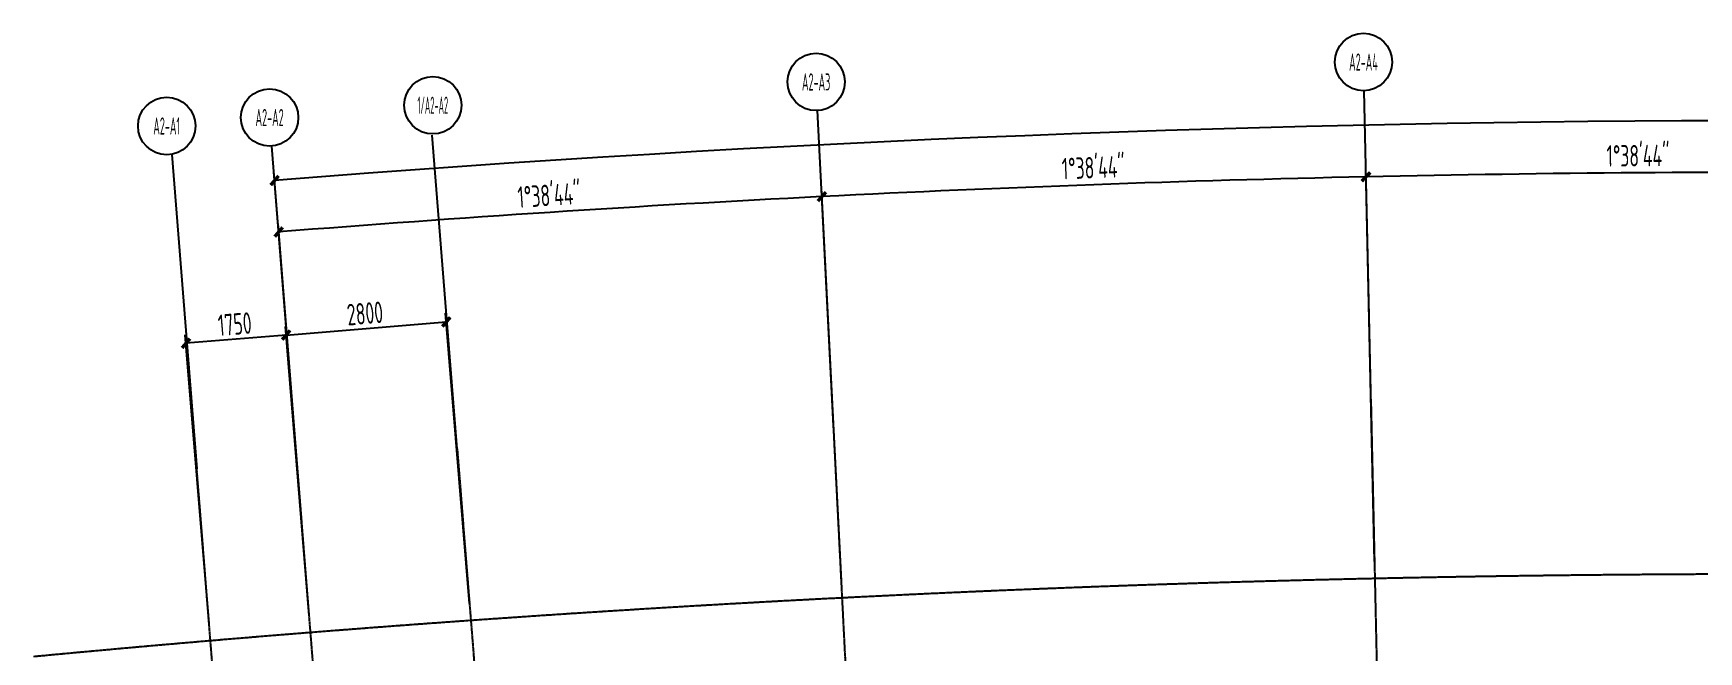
# Model space of a CAD drawing. Header units: millimetres. Extents: x 11677979 to 24947533, y -12764720 to -6308891.
# Drawn here: x 11748263 to 11777279, y -6372229 to -6361459 of the extents above; entities that cross this region are included whole.
import ezdxf
from ezdxf.enums import TextEntityAlignment as Align

# ---------------------------------------------------------------- set-up
doc = ezdxf.new("R2010")
doc.units = ezdxf.units.MM
doc.header["$LTSCALE"] = 10
for name, pattern in [('A2-RG-AXIS$0$CENTER', [2, 1.25, -0.25, 0.25, -0.25]), ('A2-RG-AXIS$0$DOTE', [2.42, 2, -0.2, 0.02, -0.2]), ('A2-RI-F4$0$A2-RG-AXIS$0$CENTER', [2, 1.25, -0.25, 0.25, -0.25]), ('A2-RI-F4$0$A2-RG-AXIS$0$DOTE', [2.42, 2, -0.2, 0.02, -0.2])]:
    doc.linetypes.add(name, pattern=pattern)
for name, color, linetype in [('A2-RB-F4$0$$34$A-DIMS-100', 1, 'Continuous'), ('A2-RG-AXIS$0$A-AXIS', 1, 'Continuous'), ('A2-RG-AXIS$0$A-DIMS-100', 1, 'Continuous'), ('A2-RG-AXIS$0$A-GRID', 1, 'A2-RG-AXIS$0$CENTER'), ('A2-RG-AXIS$0$A-SYMB', 4, 'Continuous'), ('A2-RI-F4$0$A2-RB-F4$0$$34$A-DIMS-100', 1, 'Continuous'), ('A2-RI-F4$0$A2-RG-AXIS$0$A-AXIS', 1, 'Continuous'), ('A2-RI-F4$0$A2-RG-AXIS$0$A-DIMS-100', 1, 'Continuous'), ('A2-RI-F4$0$A2-RG-AXIS$0$A-GRID', 1, 'A2-RI-F4$0$A2-RG-AXIS$0$CENTER'), ('A2-RI-F4$0$A2-RG-AXIS$0$A-SYMB', 4, 'Continuous')]:
    doc.layers.add(name, color=color, linetype=linetype)
doc.styles.add('A2-RB-F4$0$$0$XD2008', font='hzs.shx', dxfattribs={"width": 0.7, "bigfont": 'hztxt.shx'})
doc.styles.add('A2-RG-AXIS$0$ECADI', font='hzs.shx', dxfattribs={"width": 0.7, "bigfont": 'hztxt.shx'})
doc.styles.add('A2-RG-AXIS$0$XD2008', font='hzs.shx', dxfattribs={"width": 0.7, "bigfont": 'hztxt.shx'})
doc.styles.add('A2-RI-F4$0$A2-RB-F4$0$$0$XD2008', font='hzs.shx', dxfattribs={"width": 0.7, "bigfont": 'hztxt.shx'})
doc.styles.add('A2-RI-F4$0$A2-RG-AXIS$0$ECADI', font='hzs.shx', dxfattribs={"width": 0.7, "bigfont": 'hztxt.shx'})
doc.styles.add('A2-RI-F4$0$A2-RG-AXIS$0$XD2008', font='hzs.shx', dxfattribs={"width": 0.7, "bigfont": 'hztxt.shx'})
doc.dimstyles.new('A2-RB-F4$0$$0$XD100$0', dxfattribs={"dimscale": 100, "dimtxt": 3.5, "dimasz": 1, "dimexe": 1, "dimexo": 2, "dimgap": 0.5, "dimtad": 1, "dimdec": 0, "dimdsep": 46, "dimtxsty": 'A2-RB-F4$0$$0$XD2008', "dimblk1": 'A2-RB-F4$0$$20$_ArchTick', "dimblk2": 'A2-RB-F4$0$$20$_ArchTick', "dimsah": 1, "dimcen": 2.5, "dimclrt": 4, "dimaunit": 1, "dimadec": 0, "dimazin": 0, "dimtfac": 1, "dimtdec": 0, "dimtix": 1, "dimtmove": 2, "dimatfit": 3, "dimfxl": 0, "dimtolj": 1, "dimtzin": 0, "dimarcsym": 0})
doc.dimstyles.new('A2-RG-AXIS$0$XD150', dxfattribs={"dimscale": 300, "dimtxt": 2.5, "dimasz": 1.5, "dimexe": 1, "dimexo": 2, "dimgap": 0.5, "dimtad": 1, "dimdec": 0, "dimdsep": 46, "dimtxsty": 'A2-RG-AXIS$0$XD2008', "dimcen": 2.5, "dimclrt": 4, "dimaunit": 1, "dimadec": 3, "dimazin": 0, "dimtfac": 1, "dimtdec": 0, "dimtmove": 2, "dimatfit": 3, "dimfxl": 0, "dimtolj": 1, "dimtzin": 0, "dimarcsym": 0})
doc.dimstyles.new('A2-RG-AXIS$0$XD150$0', dxfattribs={"dimscale": 150, "dimtxt": 2.5, "dimasz": 1, "dimexe": 1, "dimexo": 2, "dimgap": 0.5, "dimtad": 1, "dimdec": 0, "dimdsep": 46, "dimtxsty": 'A2-RG-AXIS$0$XD2008', "dimblk": 'A2-RG-AXIS$0$_ArchTick', "dimcen": 2.5, "dimclrt": 4, "dimaunit": 1, "dimadec": 0, "dimazin": 0, "dimtfac": 1, "dimtdec": 0, "dimtmove": 2, "dimatfit": 3, "dimfxl": 0, "dimtolj": 1, "dimtzin": 0, "dimarcsym": 0})
doc.dimstyles.new('A2-RI-F4$0$A2-RB-F4$0$$0$XD100$0', dxfattribs={"dimscale": 100, "dimtxt": 3.5, "dimasz": 1, "dimexe": 1, "dimexo": 2, "dimgap": 0.5, "dimtad": 1, "dimdec": 0, "dimdsep": 46, "dimtxsty": 'A2-RI-F4$0$A2-RB-F4$0$$0$XD2008', "dimblk1": 'A2-RI-F4$0$A2-RB-F4$0$$20$_ArchTick', "dimblk2": 'A2-RI-F4$0$A2-RB-F4$0$$20$_ArchTick', "dimsah": 1, "dimcen": 2.5, "dimclrt": 4, "dimaunit": 1, "dimadec": 0, "dimazin": 0, "dimtfac": 1, "dimtdec": 0, "dimtix": 1, "dimtmove": 2, "dimatfit": 3, "dimfxl": 0, "dimtolj": 1, "dimtzin": 0, "dimarcsym": 0})
doc.dimstyles.new('A2-RI-F4$0$A2-RG-AXIS$0$XD150', dxfattribs={"dimscale": 300, "dimtxt": 2.5, "dimasz": 1.5, "dimexe": 1, "dimexo": 2, "dimgap": 0.5, "dimtad": 1, "dimdec": 0, "dimdsep": 46, "dimtxsty": 'A2-RI-F4$0$A2-RG-AXIS$0$XD2008', "dimcen": 2.5, "dimclrt": 4, "dimaunit": 1, "dimadec": 3, "dimazin": 0, "dimtfac": 1, "dimtdec": 0, "dimtmove": 2, "dimatfit": 3, "dimfxl": 0, "dimtolj": 1, "dimtzin": 0, "dimarcsym": 0})
doc.dimstyles.new('A2-RI-F4$0$A2-RG-AXIS$0$XD150$0', dxfattribs={"dimscale": 150, "dimtxt": 2.5, "dimasz": 1, "dimexe": 1, "dimexo": 2, "dimgap": 0.5, "dimtad": 1, "dimdec": 0, "dimdsep": 46, "dimtxsty": 'A2-RI-F4$0$A2-RG-AXIS$0$XD2008', "dimblk": 'A2-RI-F4$0$A2-RG-AXIS$0$_ArchTick', "dimcen": 2.5, "dimclrt": 4, "dimaunit": 1, "dimadec": 0, "dimazin": 0, "dimtfac": 1, "dimtdec": 0, "dimtmove": 2, "dimatfit": 3, "dimfxl": 0, "dimtolj": 1, "dimtzin": 0, "dimarcsym": 0})

# ---------------------------------------------------------------- blocks, each defined once
blk = doc.blocks.new('A2-RB-F4$0$$20$_ArchTick')
at = {"color": 0, "linetype": 'ByBlock', "const_width": 0.4}
blk.add_lwpolyline([(-0.5, -0.5), (0.5, 0.5)], dxfattribs=at)
blk = doc.blocks.new('*D249')
at = {"layer": 'A2-RB-F4$0$$34$A-DIMS-100', "color": 0, "lineweight": -2, "transparency": 16777216}
blk.add_arc((11778731, -6694179), 311792, 91.25743, 91.89334, dxfattribs=at)
at = {"layer": 'Defpoints', "color": 0, "transparency": 16777216}
for p in [(11771570, -6367957), (11768289, -6378301), (11770735, -6382489), (11768733, -6391744), (11772452, -6408148)]:
    blk.add_point(p, dxfattribs=at)
at = {"layer": 'A2-RB-F4$0$$34$A-DIMS-100', "color": 0, "lineweight": -2, "transparency": 16777216, "xscale": 100, "yscale": 100, "zscale": 100}
for p, rotation in [((11768429, -6382557), 181.8933419238839), ((11771889, -6382462), 1.257428799194227)]:
    blk.add_blockref('A2-RB-F4$0$$20$_ArchTick', p, dxfattribs=dict(at, rotation=rotation))
at = {"layer": 'A2-RB-F4$0$$34$A-DIMS-100', "color": 4, "transparency": 16777216, "insert": (11770152, -6382246), "char_height": 350, "attachment_point": 5, "rotation": 1.5754, "style": 'A2-RB-F4$0$$0$XD2008'}
blk.add_mtext('\\A1;0°38\'9"', dxfattribs=at)
blk = doc.blocks.new('A2-RG-AXIS$0$ECADI-TAG-GRID')
at = {"color": 13}
blk.add_circle((0, 0), 5, dxfattribs=at)
at = {"style": 'A2-RG-AXIS$0$ECADI', "width": 0.7}
blk.add_attdef('GRID', text='', height=5, dxfattribs=at).set_placement((0, 0), align=Align.MIDDLE)
blk = doc.blocks.new('A2-RG-AXIS$0$_ArchTick')
at = {"color": 0, "linetype": 'ByBlock', "const_width": 0.4}
blk.add_lwpolyline([(-0.5, -0.5), (0.5, 0.5)], dxfattribs=at)
blk = doc.blocks.new('*D421')
at = {"layer": 'A2-RG-AXIS$0$A-DIMS-100', "color": 0, "lineweight": -2, "ltscale": 3, "transparency": 16777216}
for p, q in [((11753070, -6371598), (11752455, -6363872)), ((11854556, -6379588), (11856371, -6372053))]:
    blk.add_line(p, q, dxfattribs=at)
blk.add_arc((11778731, -6694179), 331200, 76.44866, 94.54827, dxfattribs=at)
at = {"layer": 'Defpoints', "color": 0, "ltscale": 3, "transparency": 16777216}
for p in [(11822065, -6365826), (11753093, -6371897), (11854485, -6379879), (11778731, -6694179)]:
    blk.add_point(p, dxfattribs=at)
at = {"layer": 'A2-RG-AXIS$0$A-DIMS-100', "color": 0, "lineweight": -2, "ltscale": 3, "transparency": 16777216, "xscale": 150, "yscale": 150, "zscale": 150}
for p, rotation in [((11752467, -6364022), 184.5482656226652), ((11856336, -6372199), 346.4486630674553)]:
    blk.add_blockref('A2-RG-AXIS$0$_ArchTick', p, dxfattribs=dict(at, rotation=rotation))
at = {"layer": 'A2-RG-AXIS$0$A-DIMS-100', "color": 4, "ltscale": 3, "transparency": 16777216, "insert": (11804749, -6363703), "char_height": 375, "attachment_point": 5, "rotation": 355.4985, "style": 'A2-RG-AXIS$0$XD2008'}
blk.add_mtext('\\A1;18°5\'59"', dxfattribs=at)
blk = doc.blocks.new('*D422')
at = {"layer": 'A2-RG-AXIS$0$A-DIMS-100', "color": 0, "lineweight": -2, "ltscale": 3, "transparency": 16777216}
for p, q in [((11762343, -6370994), (11761996, -6364153)), ((11753070, -6371598), (11752526, -6364769))]:
    blk.add_line(p, q, dxfattribs=at)
blk.add_arc((11778731, -6694179), 330300, 92.90285, 94.54827, dxfattribs=at)
at = {"layer": 'Defpoints', "color": 0, "ltscale": 3, "transparency": 16777216}
for p in [(11758846, -6364478), (11762358, -6371294), (11753093, -6371897), (11778731, -6694179)]:
    blk.add_point(p, dxfattribs=at)
at = {"layer": 'A2-RG-AXIS$0$A-DIMS-100', "color": 0, "lineweight": -2, "ltscale": 3, "transparency": 16777216, "xscale": 150, "yscale": 150, "zscale": 150}
for p, rotation in [((11762003, -6364303), 2.902847210932435), ((11752538, -6364919), 184.5482656226654)]:
    blk.add_blockref('A2-RG-AXIS$0$_ArchTick', p, dxfattribs=dict(at, rotation=rotation))
at = {"layer": 'A2-RG-AXIS$0$A-DIMS-100', "color": 4, "ltscale": 3, "transparency": 16777216, "insert": (11757249, -6364279), "char_height": 375, "attachment_point": 5, "rotation": 3.7256, "style": 'A2-RG-AXIS$0$XD2008'}
blk.add_mtext('\\A1;1°38\'44"', dxfattribs=at)
blk = doc.blocks.new('*D424')
at = {"layer": 'A2-RG-AXIS$0$A-DIMS-100', "color": 0, "lineweight": -2, "ltscale": 3, "transparency": 16777216}
for p, q in [((11753069, -6371598), (11752655, -6366565)), ((11751325, -6371741), (11750911, -6366708)), ((11752667, -6366714), (11750923, -6366858))]:
    blk.add_line(p, q, dxfattribs=at)
at = {"layer": 'Defpoints', "color": 0, "ltscale": 3, "transparency": 16777216}
for p in [(11750923, -6366858), (11751349, -6372040), (11753093, -6371897)]:
    blk.add_point(p, dxfattribs=at)
at = {"layer": 'A2-RG-AXIS$0$A-DIMS-100', "color": 0, "lineweight": -2, "ltscale": 3, "transparency": 16777216, "xscale": 150, "yscale": 150, "zscale": 150}
for p, rotation in [((11750923, -6366858), 184.7033353779699), ((11752667, -6366714), 4.703335377969911)]:
    blk.add_blockref('A2-RG-AXIS$0$_ArchTick', p, dxfattribs=dict(at, rotation=rotation))
at = {"layer": 'A2-RG-AXIS$0$A-DIMS-100', "color": 4, "ltscale": 3, "transparency": 16777216, "insert": (11751773, -6366524), "char_height": 375, "attachment_point": 5, "rotation": 4.7033, "style": 'A2-RG-AXIS$0$XD2008'}
blk.add_mtext('\\A1;1750', dxfattribs=at)
blk = doc.blocks.new('*D425')
at = {"layer": 'A2-RG-AXIS$0$A-DIMS-100', "color": 0, "lineweight": -2, "ltscale": 3, "transparency": 16777216}
for p, q in [((11753069, -6371598), (11752655, -6366565)), ((11752667, -6366714), (11755458, -6366485)), ((11755861, -6371388), (11755445, -6366335))]:
    blk.add_line(p, q, dxfattribs=at)
at = {"layer": 'Defpoints', "color": 0, "ltscale": 3, "transparency": 16777216}
for p in [(11755458, -6366485), (11755886, -6371687), (11753093, -6371897)]:
    blk.add_point(p, dxfattribs=at)
at = {"layer": 'A2-RG-AXIS$0$A-DIMS-100', "color": 0, "lineweight": -2, "ltscale": 3, "transparency": 16777216, "xscale": 150, "yscale": 150, "zscale": 150}
for p, rotation in [((11755458, -6366485), 4.703335378217715), ((11752667, -6366714), 184.7033353782177)]:
    blk.add_blockref('A2-RG-AXIS$0$_ArchTick', p, dxfattribs=dict(at, rotation=rotation))
at = {"layer": 'A2-RG-AXIS$0$A-DIMS-100', "color": 4, "ltscale": 3, "transparency": 16777216, "insert": (11754041, -6366338), "char_height": 375, "attachment_point": 5, "rotation": 4.7033, "style": 'A2-RG-AXIS$0$XD2008'}
blk.add_mtext('\\A1;2800', dxfattribs=at)
blk = doc.blocks.new('*D426')
at = {"layer": 'A2-RG-AXIS$0$A-DIMS-100', "color": 0, "lineweight": -2, "ltscale": 3, "transparency": 16777216}
for p, q in [((11771629, -6370657), (11771479, -6363808)), ((11762343, -6370994), (11761996, -6364153))]:
    blk.add_line(p, q, dxfattribs=at)
blk.add_arc((11778731, -6694179), 330300, 91.25743, 92.90285, dxfattribs=at)
at = {"layer": 'Defpoints', "color": 0, "ltscale": 3, "transparency": 16777216}
for p in [(11768322, -6364043), (11771636, -6370957), (11762358, -6371294), (11778731, -6694179)]:
    blk.add_point(p, dxfattribs=at)
at = {"layer": 'A2-RG-AXIS$0$A-DIMS-100', "color": 0, "lineweight": -2, "ltscale": 3, "transparency": 16777216, "xscale": 150, "yscale": 150, "zscale": 150}
for p, rotation in [((11771482, -6363958), 1.257428799195983), ((11762003, -6364303), 182.9028472109292)]:
    blk.add_blockref('A2-RG-AXIS$0$_ArchTick', p, dxfattribs=dict(at, rotation=rotation))
at = {"layer": 'A2-RG-AXIS$0$A-DIMS-100', "color": 4, "ltscale": 3, "transparency": 16777216, "insert": (11766731, -6363798), "char_height": 375, "attachment_point": 5, "rotation": 2.0801, "style": 'A2-RG-AXIS$0$XD2008'}
blk.add_mtext('\\A1;1°38\'44"', dxfattribs=at)
blk = doc.blocks.new('*D430')
at = {"layer": 'A2-RG-AXIS$0$A-DIMS-100', "color": 0, "lineweight": -2, "ltscale": 3, "transparency": 16777216}
for p, q in [((11771629, -6370657), (11771479, -6363808)), ((11780922, -6370586), (11780968, -6363736))]:
    blk.add_line(p, q, dxfattribs=at)
blk.add_arc((11778731, -6694179), 330300, 89.61201, 91.25743, dxfattribs=at)
at = {"layer": 'Defpoints', "color": 0, "ltscale": 3, "transparency": 16777216}
for p in [(11777806, -6363880), (11780920, -6370886), (11771636, -6370957), (11778731, -6694179)]:
    blk.add_point(p, dxfattribs=at)
at = {"layer": 'A2-RG-AXIS$0$A-DIMS-100', "color": 0, "lineweight": -2, "ltscale": 3, "transparency": 16777216, "xscale": 150, "yscale": 150, "zscale": 150}
for p, rotation in [((11771482, -6363958), 181.2574288054266), ((11780967, -6363886), 359.6120103936937)]:
    blk.add_blockref('A2-RG-AXIS$0$_ArchTick', p, dxfattribs=dict(at, rotation=rotation))
at = {"layer": 'A2-RG-AXIS$0$A-DIMS-100', "color": 4, "ltscale": 3, "transparency": 16777216, "insert": (11776222, -6363590), "char_height": 375, "attachment_point": 5, "rotation": 0.4347, "style": 'A2-RG-AXIS$0$XD2008'}
blk.add_mtext('\\A1;1°38\'44"', dxfattribs=at)
blk = doc.blocks.new('A2-RI-F4$0$A2-RB-F4$0$$20$_ArchTick')
at = {"color": 0, "linetype": 'ByBlock', "const_width": 0.4}
blk.add_lwpolyline([(-0.5, -0.5), (0.5, 0.5)], dxfattribs=at)
blk = doc.blocks.new('*D774')
at = {"layer": 'A2-RI-F4$0$A2-RB-F4$0$$34$A-DIMS-100', "color": 0, "lineweight": -2, "transparency": 16777216}
blk.add_arc((11778731, -6694179), 311792, 91.25743, 91.89334, dxfattribs=at)
at = {"layer": 'Defpoints', "color": 0, "transparency": 16777216}
for p in [(11771570, -6367957), (11768289, -6378301), (11770735, -6382489), (11768733, -6391744), (11772452, -6408148)]:
    blk.add_point(p, dxfattribs=at)
at = {"layer": 'A2-RI-F4$0$A2-RB-F4$0$$34$A-DIMS-100', "color": 0, "lineweight": -2, "transparency": 16777216, "xscale": 100, "yscale": 100, "zscale": 100}
for p, rotation in [((11768429, -6382557), 181.8933419238839), ((11771889, -6382462), 1.257428799194227)]:
    blk.add_blockref('A2-RI-F4$0$A2-RB-F4$0$$20$_ArchTick', p, dxfattribs=dict(at, rotation=rotation))
at = {"layer": 'A2-RI-F4$0$A2-RB-F4$0$$34$A-DIMS-100', "color": 4, "transparency": 16777216, "insert": (11770152, -6382246), "char_height": 350, "attachment_point": 5, "rotation": 1.5754, "style": 'A2-RI-F4$0$A2-RB-F4$0$$0$XD2008'}
blk.add_mtext('\\A1;0°38\'9"', dxfattribs=at)
blk = doc.blocks.new('A2-RI-F4$0$A2-RG-AXIS$0$ECADI-TAG-GRID')
at = {"color": 13}
blk.add_circle((0, 0), 5, dxfattribs=at)
at = {"style": 'A2-RI-F4$0$A2-RG-AXIS$0$ECADI', "width": 0.7}
blk.add_attdef('GRID', text='', height=5, dxfattribs=at).set_placement((0, 0), align=Align.MIDDLE)
blk = doc.blocks.new('A2-RI-F4$0$A2-RG-AXIS$0$_ArchTick')
at = {"color": 0, "linetype": 'ByBlock', "const_width": 0.4}
blk.add_lwpolyline([(-0.5, -0.5), (0.5, 0.5)], dxfattribs=at)
blk = doc.blocks.new('*D946')
at = {"layer": 'A2-RI-F4$0$A2-RG-AXIS$0$A-DIMS-100', "color": 0, "lineweight": -2, "ltscale": 3, "transparency": 16777216}
for p, q in [((11753070, -6371598), (11752455, -6363872)), ((11854556, -6379588), (11856371, -6372053))]:
    blk.add_line(p, q, dxfattribs=at)
blk.add_arc((11778731, -6694179), 331200, 76.44866, 94.54827, dxfattribs=at)
at = {"layer": 'Defpoints', "color": 0, "ltscale": 3, "transparency": 16777216}
for p in [(11822065, -6365826), (11753093, -6371897), (11854485, -6379879), (11778731, -6694179)]:
    blk.add_point(p, dxfattribs=at)
at = {"layer": 'A2-RI-F4$0$A2-RG-AXIS$0$A-DIMS-100', "color": 0, "lineweight": -2, "ltscale": 3, "transparency": 16777216, "xscale": 150, "yscale": 150, "zscale": 150}
for p, rotation in [((11752467, -6364022), 184.5482656226652), ((11856336, -6372199), 346.4486630674553)]:
    blk.add_blockref('A2-RI-F4$0$A2-RG-AXIS$0$_ArchTick', p, dxfattribs=dict(at, rotation=rotation))
at = {"layer": 'A2-RI-F4$0$A2-RG-AXIS$0$A-DIMS-100', "color": 4, "ltscale": 3, "transparency": 16777216, "insert": (11804749, -6363703), "char_height": 375, "attachment_point": 5, "rotation": 355.4985, "style": 'A2-RI-F4$0$A2-RG-AXIS$0$XD2008'}
blk.add_mtext('\\A1;18°5\'59"', dxfattribs=at)
blk = doc.blocks.new('*D947')
at = {"layer": 'A2-RI-F4$0$A2-RG-AXIS$0$A-DIMS-100', "color": 0, "lineweight": -2, "ltscale": 3, "transparency": 16777216}
for p, q in [((11762343, -6370994), (11761996, -6364153)), ((11753070, -6371598), (11752526, -6364769))]:
    blk.add_line(p, q, dxfattribs=at)
blk.add_arc((11778731, -6694179), 330300, 92.90285, 94.54827, dxfattribs=at)
at = {"layer": 'Defpoints', "color": 0, "ltscale": 3, "transparency": 16777216}
for p in [(11758846, -6364478), (11762358, -6371294), (11753093, -6371897), (11778731, -6694179)]:
    blk.add_point(p, dxfattribs=at)
at = {"layer": 'A2-RI-F4$0$A2-RG-AXIS$0$A-DIMS-100', "color": 0, "lineweight": -2, "ltscale": 3, "transparency": 16777216, "xscale": 150, "yscale": 150, "zscale": 150}
for p, rotation in [((11762003, -6364303), 2.902847210932435), ((11752538, -6364919), 184.5482656226654)]:
    blk.add_blockref('A2-RI-F4$0$A2-RG-AXIS$0$_ArchTick', p, dxfattribs=dict(at, rotation=rotation))
at = {"layer": 'A2-RI-F4$0$A2-RG-AXIS$0$A-DIMS-100', "color": 4, "ltscale": 3, "transparency": 16777216, "insert": (11757249, -6364279), "char_height": 375, "attachment_point": 5, "rotation": 3.7256, "style": 'A2-RI-F4$0$A2-RG-AXIS$0$XD2008'}
blk.add_mtext('\\A1;1°38\'44"', dxfattribs=at)
blk = doc.blocks.new('*D949')
at = {"layer": 'A2-RI-F4$0$A2-RG-AXIS$0$A-DIMS-100', "color": 0, "lineweight": -2, "ltscale": 3, "transparency": 16777216}
for p, q in [((11753069, -6371598), (11752655, -6366565)), ((11751325, -6371741), (11750911, -6366708)), ((11752667, -6366714), (11750923, -6366858))]:
    blk.add_line(p, q, dxfattribs=at)
at = {"layer": 'Defpoints', "color": 0, "ltscale": 3, "transparency": 16777216}
for p in [(11750923, -6366858), (11751349, -6372040), (11753093, -6371897)]:
    blk.add_point(p, dxfattribs=at)
at = {"layer": 'A2-RI-F4$0$A2-RG-AXIS$0$A-DIMS-100', "color": 0, "lineweight": -2, "ltscale": 3, "transparency": 16777216, "xscale": 150, "yscale": 150, "zscale": 150}
for p, rotation in [((11750923, -6366858), 184.7033353779699), ((11752667, -6366714), 4.703335377969911)]:
    blk.add_blockref('A2-RI-F4$0$A2-RG-AXIS$0$_ArchTick', p, dxfattribs=dict(at, rotation=rotation))
at = {"layer": 'A2-RI-F4$0$A2-RG-AXIS$0$A-DIMS-100', "color": 4, "ltscale": 3, "transparency": 16777216, "insert": (11751773, -6366524), "char_height": 375, "attachment_point": 5, "rotation": 4.7033, "style": 'A2-RI-F4$0$A2-RG-AXIS$0$XD2008'}
blk.add_mtext('\\A1;1750', dxfattribs=at)
blk = doc.blocks.new('*D950')
at = {"layer": 'A2-RI-F4$0$A2-RG-AXIS$0$A-DIMS-100', "color": 0, "lineweight": -2, "ltscale": 3, "transparency": 16777216}
for p, q in [((11753069, -6371598), (11752655, -6366565)), ((11752667, -6366714), (11755458, -6366485)), ((11755861, -6371388), (11755445, -6366335))]:
    blk.add_line(p, q, dxfattribs=at)
at = {"layer": 'Defpoints', "color": 0, "ltscale": 3, "transparency": 16777216}
for p in [(11755458, -6366485), (11755886, -6371687), (11753093, -6371897)]:
    blk.add_point(p, dxfattribs=at)
at = {"layer": 'A2-RI-F4$0$A2-RG-AXIS$0$A-DIMS-100', "color": 0, "lineweight": -2, "ltscale": 3, "transparency": 16777216, "xscale": 150, "yscale": 150, "zscale": 150}
for p, rotation in [((11755458, -6366485), 4.703335378217715), ((11752667, -6366714), 184.7033353782177)]:
    blk.add_blockref('A2-RI-F4$0$A2-RG-AXIS$0$_ArchTick', p, dxfattribs=dict(at, rotation=rotation))
at = {"layer": 'A2-RI-F4$0$A2-RG-AXIS$0$A-DIMS-100', "color": 4, "ltscale": 3, "transparency": 16777216, "insert": (11754041, -6366338), "char_height": 375, "attachment_point": 5, "rotation": 4.7033, "style": 'A2-RI-F4$0$A2-RG-AXIS$0$XD2008'}
blk.add_mtext('\\A1;2800', dxfattribs=at)
blk = doc.blocks.new('*D951')
at = {"layer": 'A2-RI-F4$0$A2-RG-AXIS$0$A-DIMS-100', "color": 0, "lineweight": -2, "ltscale": 3, "transparency": 16777216}
for p, q in [((11771629, -6370657), (11771479, -6363808)), ((11762343, -6370994), (11761996, -6364153))]:
    blk.add_line(p, q, dxfattribs=at)
blk.add_arc((11778731, -6694179), 330300, 91.25743, 92.90285, dxfattribs=at)
at = {"layer": 'Defpoints', "color": 0, "ltscale": 3, "transparency": 16777216}
for p in [(11768322, -6364043), (11771636, -6370957), (11762358, -6371294), (11778731, -6694179)]:
    blk.add_point(p, dxfattribs=at)
at = {"layer": 'A2-RI-F4$0$A2-RG-AXIS$0$A-DIMS-100', "color": 0, "lineweight": -2, "ltscale": 3, "transparency": 16777216, "xscale": 150, "yscale": 150, "zscale": 150}
for p, rotation in [((11771482, -6363958), 1.257428799195983), ((11762003, -6364303), 182.9028472109292)]:
    blk.add_blockref('A2-RI-F4$0$A2-RG-AXIS$0$_ArchTick', p, dxfattribs=dict(at, rotation=rotation))
at = {"layer": 'A2-RI-F4$0$A2-RG-AXIS$0$A-DIMS-100', "color": 4, "ltscale": 3, "transparency": 16777216, "insert": (11766731, -6363798), "char_height": 375, "attachment_point": 5, "rotation": 2.0801, "style": 'A2-RI-F4$0$A2-RG-AXIS$0$XD2008'}
blk.add_mtext('\\A1;1°38\'44"', dxfattribs=at)
blk = doc.blocks.new('*D955')
at = {"layer": 'A2-RI-F4$0$A2-RG-AXIS$0$A-DIMS-100', "color": 0, "lineweight": -2, "ltscale": 3, "transparency": 16777216}
for p, q in [((11771629, -6370657), (11771479, -6363808)), ((11780922, -6370586), (11780968, -6363736))]:
    blk.add_line(p, q, dxfattribs=at)
blk.add_arc((11778731, -6694179), 330300, 89.61201, 91.25743, dxfattribs=at)
at = {"layer": 'Defpoints', "color": 0, "ltscale": 3, "transparency": 16777216}
for p in [(11777806, -6363880), (11780920, -6370886), (11771636, -6370957), (11778731, -6694179)]:
    blk.add_point(p, dxfattribs=at)
at = {"layer": 'A2-RI-F4$0$A2-RG-AXIS$0$A-DIMS-100', "color": 0, "lineweight": -2, "ltscale": 3, "transparency": 16777216, "xscale": 150, "yscale": 150, "zscale": 150}
for p, rotation in [((11771482, -6363958), 181.2574288054266), ((11780967, -6363886), 359.6120103936937)]:
    blk.add_blockref('A2-RI-F4$0$A2-RG-AXIS$0$_ArchTick', p, dxfattribs=dict(at, rotation=rotation))
at = {"layer": 'A2-RI-F4$0$A2-RG-AXIS$0$A-DIMS-100', "color": 4, "ltscale": 3, "transparency": 16777216, "insert": (11776222, -6363590), "char_height": 375, "attachment_point": 5, "rotation": 0.4347, "style": 'A2-RI-F4$0$A2-RG-AXIS$0$XD2008'}
blk.add_mtext('\\A1;1°38\'44"', dxfattribs=at)
blk = doc.blocks.new('A2-RB-F4')
at = {"layer": 'A2-RB-F4$0$$34$A-DIMS-100'}
dim = blk.add_angular_dim_2l(base=(11770735.4082, -6382489.1748), line1=((11768733.0968, -6391743.9241), (11768288.723, -6378301.306)), line2=((11771570.2153, -6367957.2982), (11772452.3844, -6408147.6042)), dimstyle='A2-RB-F4$0$$0$XD100$0', override={"dimadec": 4}, dxfattribs=at)
dim.commit()
dim.dimension.update_dxf_attribs({"geometry": '*D249', "text_midpoint": (11770151.7579, -6382246.262)})
blk = doc.blocks.new('A2-RG-AXIS')
at = {"layer": 'A2-RG-AXIS$0$A-AXIS', "ltscale": 3}
for p, q in [((11771570.2, -6367957.3), (11771449.5, -6362458.6)), ((11762206, -6368297.4), (11761927.5, -6362804.5)), ((11755647.6, -6368696.2), (11755213.2, -6363235.4)), ((11750675.2, -6363567.2), (11751111, -6369045.1)), ((11752855.5, -6368906.3), (11752419.3, -6363423.6))]:
    blk.add_line(p, q, dxfattribs=at)
at = {"layer": 'A2-RG-AXIS$0$A-GRID', "linetype": 'A2-RG-AXIS$0$DOTE'}
for p, q in [((11771570.2, -6367957.3), (11772452.4, -6408147.6)), ((11764241.9, -6408445.8), (11762206, -6368297.4)), ((11755647.6, -6368696.2), (11757669.8, -6394116.9)), ((11754299.2, -6409123.8), (11751111, -6369045.1)), ((11756043.3, -6408979.7), (11752855.5, -6368906.3))]:
    blk.add_line(p, q, dxfattribs=at)
blk.add_arc((11778730.7, -6694178.7), 323300, 75.589285, 95.407644, dxfattribs=at)
at = {"layer": 'A2-RG-AXIS$0$A-SYMB'}
ref = blk.add_blockref('A2-RG-AXIS$0$ECADI-TAG-GRID', (11771438.5, -6361958.7), dxfattribs=dict(at, xscale=100, yscale=100, zscale=100))
ref.add_attrib('GRID', 'A2-A4', dxfattribs={"layer": '0', "extrusion": (0, 0, -1), "height": 300, "style": 'A2-RG-AXIS$0$ECADI', "text_generation_flag": 2, "width": 0.5}).set_placement((-11771438.5, -6361958.7), align=Align.MIDDLE)
ref = blk.add_blockref('A2-RG-AXIS$0$ECADI-TAG-GRID', (11761902.2, -6362305.1), dxfattribs=dict(at, xscale=100, yscale=100, zscale=100))
ref.add_attrib('GRID', 'A2-A3', dxfattribs={"layer": '0', "extrusion": (0, 0, -1), "height": 300, "style": 'A2-RG-AXIS$0$ECADI', "text_generation_flag": 2, "width": 0.5}).set_placement((-11761902.2, -6362305.1), align=Align.MIDDLE)
ref = blk.add_blockref('A2-RG-AXIS$0$ECADI-TAG-GRID', (11755223.2, -6362711.2), dxfattribs=dict(at, xscale=100, yscale=100, zscale=100))
ref.add_attrib('GRID', '1/A2-A2', dxfattribs={"layer": '0', "extrusion": (0, 0, -1), "height": 300, "style": 'A2-RG-AXIS$0$ECADI', "text_generation_flag": 2, "width": 0.4}).set_placement((-11755223.2, -6362711.2), align=Align.MIDDLE)
ref = blk.add_blockref('A2-RG-AXIS$0$ECADI-TAG-GRID', (11752379.7, -6362925.2), dxfattribs=dict(at, xscale=100, yscale=100, zscale=100))
ref.add_attrib('GRID', 'A2-A2', dxfattribs={"layer": '0', "extrusion": (0, 0, -1), "height": 300, "style": 'A2-RG-AXIS$0$ECADI', "text_generation_flag": 2, "width": 0.5}).set_placement((-11752379.7, -6362925.2), align=Align.MIDDLE)
ref = blk.add_blockref('A2-RG-AXIS$0$ECADI-TAG-GRID', (11750587, -6363072.7), dxfattribs=dict(at, xscale=100, yscale=100, zscale=100))
ref.add_attrib('GRID', 'A2-A1', dxfattribs={"layer": '0', "extrusion": (0, 0, -1), "height": 300, "style": 'A2-RG-AXIS$0$ECADI', "text_generation_flag": 2, "width": 0.5}).set_placement((-11750587, -6363072.7), align=Align.MIDDLE)
at = {"layer": 'A2-RG-AXIS$0$A-DIMS-100', "ltscale": 3}
for base, p1, p2, override, picture, middle in [((11822064.9, -6365825.9), (11854485.2, -6379879.3), (11753093.4, -6371896.8), {"dimscale": 150, "dimasz": 1, "dimblk": 'A2-RG-AXIS$0$_ArchTick', "dimadec": 4}, '*D421', (11804748.6, -6363703.1)), ((11777805.6, -6363880), (11780920, -6370886.1), (11771636, -6370956.6), {"dimscale": 150, "dimasz": 1, "dimblk": 'A2-RG-AXIS$0$_ArchTick', "dimadec": 4}, '*D430', (11776222.4, -6363590)), ((11768321.7, -6364042.8), (11762358, -6371293.6), (11771636, -6370956.6), {"dimscale": 150, "dimasz": 1, "dimblk": 'A2-RG-AXIS$0$_ArchTick', "dimadec": 4}, '*D426', (11766730.9, -6363798.4)), ((11758846.5, -6364477.8), (11762358, -6371293.6), (11753093.4, -6371896.8), {"dimscale": 150, "dimasz": 1, "dimblk": 'A2-RG-AXIS$0$_ArchTick', "dimaunit": 1, "dimadec": 4}, '*D422', (11757249.3, -6364279.1))]:
    dim = blk.add_angular_dim_3p(base=base, center=(11778730.7, -6694178.7), p1=p1, p2=p2, dimstyle='A2-RG-AXIS$0$XD150', override=override, dxfattribs=at)
    dim.commit()
    dim.dimension.update_dxf_attribs({"geometry": picture, "text_midpoint": middle})
dim = blk.add_aligned_dim(p1=(11753093.4, -6371896.8), p2=(11751349.3, -6372040.3), distance=-5200, dimstyle='A2-RG-AXIS$0$XD150$0', dxfattribs=at)
dim.commit()
dim.dimension.update_dxf_attribs({"geometry": '*D424', "text_midpoint": (11751773.4, -6366524.5)})
dim = blk.add_linear_dim(base=(11755457.5, -6366484.8), p1=(11753093.4, -6371896.8), p2=(11755885.5, -6371686.9), angle=4.70334, dimstyle='A2-RG-AXIS$0$XD150$0', dxfattribs=at)
dim.commit()
dim.dimension.update_dxf_attribs({"geometry": '*D425', "text_midpoint": (11754040.7, -6366338)})
blk = doc.blocks.new('A2-RI-F4$0$A2-RB-F4')
at = {"layer": 'A2-RI-F4$0$A2-RB-F4$0$$34$A-DIMS-100'}
dim = blk.add_angular_dim_2l(base=(11770735.4082, -6382489.1748), line1=((11768733.0968, -6391743.9241), (11768288.723, -6378301.306)), line2=((11771570.2153, -6367957.2982), (11772452.3844, -6408147.6042)), dimstyle='A2-RI-F4$0$A2-RB-F4$0$$0$XD100$0', override={"dimadec": 4}, dxfattribs=at)
dim.commit()
dim.dimension.update_dxf_attribs({"geometry": '*D774', "text_midpoint": (11770151.7579, -6382246.262)})
blk = doc.blocks.new('A2-RI-F4$0$A2-RG-AXIS')
at = {"layer": 'A2-RI-F4$0$A2-RG-AXIS$0$A-AXIS', "ltscale": 3}
for p, q in [((11771570.2, -6367957.3), (11771449.5, -6362458.6)), ((11762206, -6368297.4), (11761927.5, -6362804.5)), ((11755647.6, -6368696.2), (11755213.2, -6363235.4)), ((11750675.2, -6363567.2), (11751111, -6369045.1)), ((11752855.5, -6368906.3), (11752419.3, -6363423.6))]:
    blk.add_line(p, q, dxfattribs=at)
at = {"layer": 'A2-RI-F4$0$A2-RG-AXIS$0$A-GRID', "linetype": 'A2-RI-F4$0$A2-RG-AXIS$0$DOTE'}
for p, q in [((11771570.2, -6367957.3), (11772452.4, -6408147.6)), ((11764241.9, -6408445.8), (11762206, -6368297.4)), ((11755647.6, -6368696.2), (11757669.8, -6394116.9)), ((11754299.2, -6409123.8), (11751111, -6369045.1)), ((11756043.3, -6408979.7), (11752855.5, -6368906.3))]:
    blk.add_line(p, q, dxfattribs=at)
blk.add_arc((11778730.7, -6694178.7), 323300, 75.589285, 95.407644, dxfattribs=at)
at = {"layer": 'A2-RI-F4$0$A2-RG-AXIS$0$A-SYMB'}
ref = blk.add_blockref('A2-RI-F4$0$A2-RG-AXIS$0$ECADI-TAG-GRID', (11771438.5, -6361958.7), dxfattribs=dict(at, xscale=100, yscale=100, zscale=100))
ref.add_attrib('GRID', 'A2-A4', dxfattribs={"layer": '0', "extrusion": (0, 0, -1), "height": 300, "style": 'A2-RI-F4$0$A2-RG-AXIS$0$ECADI', "text_generation_flag": 2, "width": 0.5}).set_placement((-11771438.5, -6361958.7), align=Align.MIDDLE)
ref = blk.add_blockref('A2-RI-F4$0$A2-RG-AXIS$0$ECADI-TAG-GRID', (11761902.2, -6362305.1), dxfattribs=dict(at, xscale=100, yscale=100, zscale=100))
ref.add_attrib('GRID', 'A2-A3', dxfattribs={"layer": '0', "extrusion": (0, 0, -1), "height": 300, "style": 'A2-RI-F4$0$A2-RG-AXIS$0$ECADI', "text_generation_flag": 2, "width": 0.5}).set_placement((-11761902.2, -6362305.1), align=Align.MIDDLE)
ref = blk.add_blockref('A2-RI-F4$0$A2-RG-AXIS$0$ECADI-TAG-GRID', (11755223.2, -6362711.2), dxfattribs=dict(at, xscale=100, yscale=100, zscale=100))
ref.add_attrib('GRID', '1/A2-A2', dxfattribs={"layer": '0', "extrusion": (0, 0, -1), "height": 300, "style": 'A2-RI-F4$0$A2-RG-AXIS$0$ECADI', "text_generation_flag": 2, "width": 0.4}).set_placement((-11755223.2, -6362711.2), align=Align.MIDDLE)
ref = blk.add_blockref('A2-RI-F4$0$A2-RG-AXIS$0$ECADI-TAG-GRID', (11752379.7, -6362925.2), dxfattribs=dict(at, xscale=100, yscale=100, zscale=100))
ref.add_attrib('GRID', 'A2-A2', dxfattribs={"layer": '0', "extrusion": (0, 0, -1), "height": 300, "style": 'A2-RI-F4$0$A2-RG-AXIS$0$ECADI', "text_generation_flag": 2, "width": 0.5}).set_placement((-11752379.7, -6362925.2), align=Align.MIDDLE)
ref = blk.add_blockref('A2-RI-F4$0$A2-RG-AXIS$0$ECADI-TAG-GRID', (11750587, -6363072.7), dxfattribs=dict(at, xscale=100, yscale=100, zscale=100))
ref.add_attrib('GRID', 'A2-A1', dxfattribs={"layer": '0', "extrusion": (0, 0, -1), "height": 300, "style": 'A2-RI-F4$0$A2-RG-AXIS$0$ECADI', "text_generation_flag": 2, "width": 0.5}).set_placement((-11750587, -6363072.7), align=Align.MIDDLE)
at = {"layer": 'A2-RI-F4$0$A2-RG-AXIS$0$A-DIMS-100', "ltscale": 3}
for base, p1, p2, override, picture, middle in [((11822064.9, -6365825.9), (11854485.2, -6379879.3), (11753093.4, -6371896.8), {"dimscale": 150, "dimasz": 1, "dimblk": 'A2-RI-F4$0$A2-RG-AXIS$0$_ArchTick', "dimadec": 4}, '*D946', (11804748.6, -6363703.1)), ((11777805.6, -6363880), (11780920, -6370886.1), (11771636, -6370956.6), {"dimscale": 150, "dimasz": 1, "dimblk": 'A2-RI-F4$0$A2-RG-AXIS$0$_ArchTick', "dimadec": 4}, '*D955', (11776222.4, -6363590)), ((11768321.7, -6364042.8), (11762358, -6371293.6), (11771636, -6370956.6), {"dimscale": 150, "dimasz": 1, "dimblk": 'A2-RI-F4$0$A2-RG-AXIS$0$_ArchTick', "dimadec": 4}, '*D951', (11766730.9, -6363798.4)), ((11758846.5, -6364477.8), (11762358, -6371293.6), (11753093.4, -6371896.8), {"dimscale": 150, "dimasz": 1, "dimblk": 'A2-RI-F4$0$A2-RG-AXIS$0$_ArchTick', "dimaunit": 1, "dimadec": 4}, '*D947', (11757249.3, -6364279.1))]:
    dim = blk.add_angular_dim_3p(base=base, center=(11778730.7, -6694178.7), p1=p1, p2=p2, dimstyle='A2-RI-F4$0$A2-RG-AXIS$0$XD150', override=override, dxfattribs=at)
    dim.commit()
    dim.dimension.update_dxf_attribs({"geometry": picture, "text_midpoint": middle})
dim = blk.add_aligned_dim(p1=(11753093.4, -6371896.8), p2=(11751349.3, -6372040.3), distance=-5200, dimstyle='A2-RI-F4$0$A2-RG-AXIS$0$XD150$0', dxfattribs=at)
dim.commit()
dim.dimension.update_dxf_attribs({"geometry": '*D949', "text_midpoint": (11751773.4, -6366524.5)})
dim = blk.add_linear_dim(base=(11755457.5, -6366484.8), p1=(11753093.4, -6371896.8), p2=(11755885.5, -6371686.9), angle=4.70334, dimstyle='A2-RI-F4$0$A2-RG-AXIS$0$XD150$0', dxfattribs=at)
dim.commit()
dim.dimension.update_dxf_attribs({"geometry": '*D950', "text_midpoint": (11754040.7, -6366338)})
blk = doc.blocks.new('A2-RI-F4')
for name in ['A2-RI-F4$0$A2-RG-AXIS', 'A2-RI-F4$0$A2-RB-F4']:
    blk.add_blockref(name, (0, 0))

msp = doc.modelspace()

# ---------------------------------------------------------------- block references
for name in ['A2-RI-F4', 'A2-RG-AXIS', 'A2-RB-F4']:
    msp.add_blockref(name, (0, 0))

doc.saveas('drawing.dxf')
